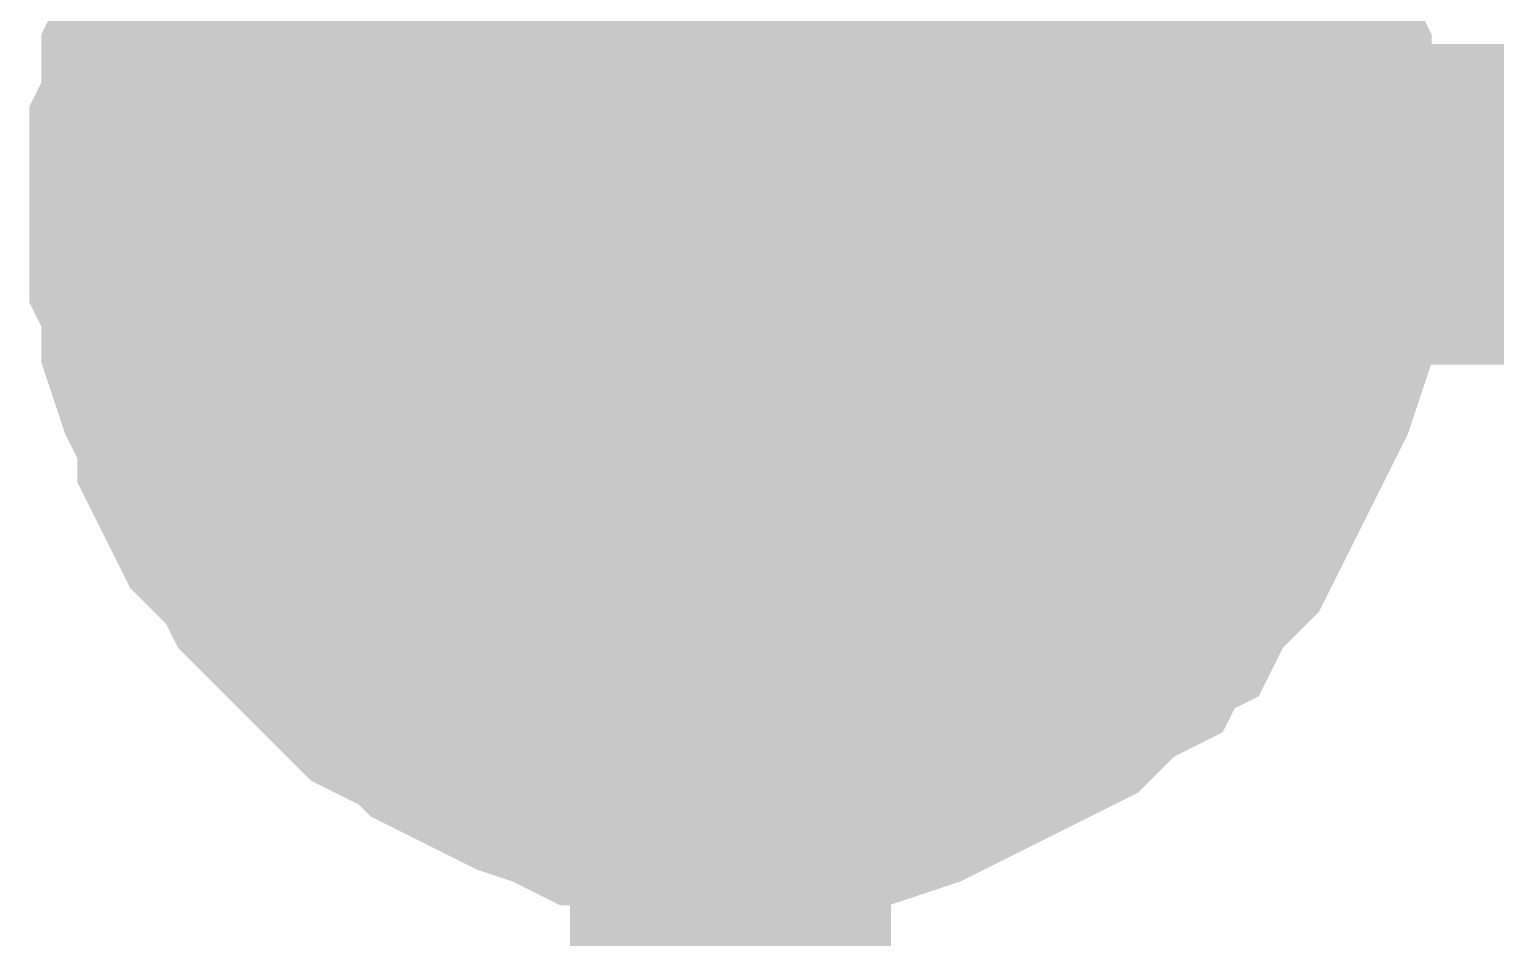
# Model space of a CAD drawing. Header units: inches. Extents: x 0 to 9.51, y -0.01 to 7.51.
# Drawn here: x 0.8752 to 0.9292, y 5.973 to 6.0064 of the extents above; entities that cross this region are included whole.
import ezdxf

# ---------------------------------------------------------------- set-up
doc = ezdxf.new("R2010")
doc.units = ezdxf.units.IN
doc.header["$MEASUREMENT"] = 0
doc.layers.add('Sheet', color=255, linetype='Continuous')

msp = doc.modelspace()

# ---------------------------------------------------------------- linework, layer by layer
at = {"layer": 'Sheet'}
for points in [[(0.901015, 6, 0.0118, 0.0118, 0), (0.901015, 6.199882, 0.0118, 0.0118, 0), (4.600126, 6.199882, 0.0118, 0.0118, 0), (4.8004, 6.199882, 0.0118, 0.0118, 0)], [(0.88112, 6, 0.0118, 0.0118, 0), (0.88112, 6.000884, 0.0118, 0.0118, 0), (0.88112, 6.002211, 0.0118, 0.0118, 0), (0.881562, 6.003096, 0.0118, 0.0118, 0), (0.881562, 6.00398, 0.0118, 0.0118, 0), (0.881562, 6.004864, 0.0118, 0.0118, 0), (0.882004, 6.005749, 0.0118, 0.0118, 0), (0.882446, 6.007075, 0.0118, 0.0118, 0), (0.882888, 6.00796, 0.0118, 0.0118, 0), (0.882888, 6.008844, 0.0118, 0.0118, 0), (0.88333, 6.009729, 0.0118, 0.0118, 0), (0.883772, 6.010171, 0.0118, 0.0118, 0), (0.884657, 6.011055, 0.0118, 0.0118, 0), (0.885099, 6.01194, 0.0118, 0.0118, 0), (0.885541, 6.012824, 0.0118, 0.0118, 0)], [(0.88112, 6, 0.0118, 0.0118, 0), (0.88112, 6.000884, 0.0118, 0.0118, 0), (0.88112, 6.002211, 0.0118, 0.0118, 0), (0.881562, 6.003096, 0.0118, 0.0118, 0), (0.881562, 6.00398, 0.0118, 0.0118, 0), (0.881562, 6.004864, 0.0118, 0.0118, 0), (0.882004, 6.005749, 0.0118, 0.0118, 0), (0.882446, 6.007075, 0.0118, 0.0118, 0), (0.882888, 6.00796, 0.0118, 0.0118, 0), (0.882888, 6.008844, 0.0118, 0.0118, 0), (0.88333, 6.009729, 0.0118, 0.0118, 0), (0.883772, 6.010171, 0.0118, 0.0118, 0), (0.884657, 6.011055, 0.0118, 0.0118, 0), (0.885099, 6.01194, 0.0118, 0.0118, 0), (0.885541, 6.012824, 0.0118, 0.0118, 0)], [(0.88112, 6, 0.0118, 0.0118, 0), (0.88112, 6.000884, 0.0118, 0.0118, 0), (0.88112, 6.002211, 0.0118, 0.0118, 0), (0.881562, 6.003096, 0.0118, 0.0118, 0), (0.881562, 6.00398, 0.0118, 0.0118, 0), (0.881562, 6.004864, 0.0118, 0.0118, 0), (0.882004, 6.005749, 0.0118, 0.0118, 0), (0.882446, 6.007075, 0.0118, 0.0118, 0), (0.882888, 6.00796, 0.0118, 0.0118, 0), (0.882888, 6.008844, 0.0118, 0.0118, 0), (0.88333, 6.009729, 0.0118, 0.0118, 0), (0.883772, 6.010171, 0.0118, 0.0118, 0), (0.884657, 6.011055, 0.0118, 0.0118, 0), (0.885099, 6.01194, 0.0118, 0.0118, 0), (0.885541, 6.012824, 0.0118, 0.0118, 0)], [(0.88112, 6, 0.0118, 0.0118, 0), (0.88112, 6.000884, 0.0118, 0.0118, 0), (0.88112, 6.002211, 0.0118, 0.0118, 0), (0.881562, 6.003096, 0.0118, 0.0118, 0), (0.881562, 6.00398, 0.0118, 0.0118, 0), (0.881562, 6.004864, 0.0118, 0.0118, 0), (0.882004, 6.005749, 0.0118, 0.0118, 0), (0.882446, 6.007075, 0.0118, 0.0118, 0), (0.882888, 6.00796, 0.0118, 0.0118, 0), (0.882888, 6.008844, 0.0118, 0.0118, 0), (0.88333, 6.009729, 0.0118, 0.0118, 0), (0.883772, 6.010171, 0.0118, 0.0118, 0), (0.884657, 6.011055, 0.0118, 0.0118, 0), (0.885099, 6.01194, 0.0118, 0.0118, 0), (0.885541, 6.012824, 0.0118, 0.0118, 0)], [(0.916488, 6.012824, 0.0118, 0.0118, 0), (0.917372, 6.01194, 0.0118, 0.0118, 0), (0.917815, 6.011055, 0.0118, 0.0118, 0), (0.918257, 6.010171, 0.0118, 0.0118, 0), (0.918699, 6.009729, 0.0118, 0.0118, 0), (0.919141, 6.008844, 0.0118, 0.0118, 0), (0.919583, 6.00796, 0.0118, 0.0118, 0), (0.920025, 6.007075, 0.0118, 0.0118, 0), (0.920467, 6.005749, 0.0118, 0.0118, 0), (0.920909, 6.004864, 0.0118, 0.0118, 0), (0.920909, 6.00398, 0.0118, 0.0118, 0), (0.920909, 6.003096, 0.0118, 0.0118, 0), (0.921351, 6.002211, 0.0118, 0.0118, 0), (0.921351, 6.000884, 0.0118, 0.0118, 0), (0.921351, 6, 0.0118, 0.0118, 0)], [(0.916488, 6.012824, 0.0118, 0.0118, 0), (0.917372, 6.01194, 0.0118, 0.0118, 0), (0.917815, 6.011055, 0.0118, 0.0118, 0), (0.918257, 6.010171, 0.0118, 0.0118, 0), (0.918699, 6.009729, 0.0118, 0.0118, 0), (0.919141, 6.008844, 0.0118, 0.0118, 0), (0.919583, 6.00796, 0.0118, 0.0118, 0), (0.920025, 6.007075, 0.0118, 0.0118, 0), (0.920467, 6.005749, 0.0118, 0.0118, 0), (0.920909, 6.004864, 0.0118, 0.0118, 0), (0.920909, 6.00398, 0.0118, 0.0118, 0), (0.920909, 6.003096, 0.0118, 0.0118, 0), (0.921351, 6.002211, 0.0118, 0.0118, 0), (0.921351, 6.000884, 0.0118, 0.0118, 0), (0.921351, 6, 0.0118, 0.0118, 0)], [(0.916488, 6.012824, 0.0118, 0.0118, 0), (0.917372, 6.01194, 0.0118, 0.0118, 0), (0.917815, 6.011055, 0.0118, 0.0118, 0), (0.918257, 6.010171, 0.0118, 0.0118, 0), (0.918699, 6.009729, 0.0118, 0.0118, 0), (0.919141, 6.008844, 0.0118, 0.0118, 0), (0.919583, 6.00796, 0.0118, 0.0118, 0), (0.920025, 6.007075, 0.0118, 0.0118, 0), (0.920467, 6.005749, 0.0118, 0.0118, 0), (0.920909, 6.004864, 0.0118, 0.0118, 0), (0.920909, 6.00398, 0.0118, 0.0118, 0), (0.920909, 6.003096, 0.0118, 0.0118, 0), (0.921351, 6.002211, 0.0118, 0.0118, 0), (0.921351, 6.000884, 0.0118, 0.0118, 0), (0.921351, 6, 0.0118, 0.0118, 0)], [(0.916488, 6.012824, 0.0118, 0.0118, 0), (0.917372, 6.01194, 0.0118, 0.0118, 0), (0.917815, 6.011055, 0.0118, 0.0118, 0), (0.918257, 6.010171, 0.0118, 0.0118, 0), (0.918699, 6.009729, 0.0118, 0.0118, 0), (0.919141, 6.008844, 0.0118, 0.0118, 0), (0.919583, 6.00796, 0.0118, 0.0118, 0), (0.920025, 6.007075, 0.0118, 0.0118, 0), (0.920467, 6.005749, 0.0118, 0.0118, 0), (0.920909, 6.004864, 0.0118, 0.0118, 0), (0.920909, 6.00398, 0.0118, 0.0118, 0), (0.920909, 6.003096, 0.0118, 0.0118, 0), (0.921351, 6.002211, 0.0118, 0.0118, 0), (0.921351, 6.000884, 0.0118, 0.0118, 0), (0.921351, 6, 0.0118, 0.0118, 0)], [(0.88112, 6, 0.0039, 0.0039, 0), (0.88112, 6.000884, 0.0039, 0.0039, 0), (0.88112, 6.002211, 0.0039, 0.0039, 0), (0.881562, 6.003096, 0.0039, 0.0039, 0), (0.881562, 6.00398, 0.0039, 0.0039, 0), (0.881562, 6.004864, 0.0039, 0.0039, 0), (0.882004, 6.005749, 0.0039, 0.0039, 0), (0.882446, 6.007075, 0.0039, 0.0039, 0), (0.882888, 6.00796, 0.0039, 0.0039, 0), (0.882888, 6.008844, 0.0039, 0.0039, 0)], [(0.88112, 6, 0.0039, 0.0039, 0), (0.88112, 6.000884, 0.0039, 0.0039, 0), (0.88112, 6.002211, 0.0039, 0.0039, 0), (0.881562, 6.003096, 0.0039, 0.0039, 0), (0.881562, 6.00398, 0.0039, 0.0039, 0), (0.881562, 6.004864, 0.0039, 0.0039, 0), (0.882004, 6.005749, 0.0039, 0.0039, 0), (0.882446, 6.007075, 0.0039, 0.0039, 0), (0.882888, 6.00796, 0.0039, 0.0039, 0), (0.882888, 6.008844, 0.0039, 0.0039, 0)], [(0.88112, 6, 0.0039, 0.0039, 0), (0.88112, 6.000884, 0.0039, 0.0039, 0), (0.88112, 6.002211, 0.0039, 0.0039, 0), (0.881562, 6.003096, 0.0039, 0.0039, 0), (0.881562, 6.00398, 0.0039, 0.0039, 0), (0.881562, 6.004864, 0.0039, 0.0039, 0), (0.882004, 6.005749, 0.0039, 0.0039, 0), (0.882446, 6.007075, 0.0039, 0.0039, 0), (0.882888, 6.00796, 0.0039, 0.0039, 0), (0.882888, 6.008844, 0.0039, 0.0039, 0)], [(0.88112, 6, 0.0039, 0.0039, 0), (0.88112, 6.000884, 0.0039, 0.0039, 0), (0.88112, 6.002211, 0.0039, 0.0039, 0), (0.881562, 6.003096, 0.0039, 0.0039, 0), (0.881562, 6.00398, 0.0039, 0.0039, 0), (0.881562, 6.004864, 0.0039, 0.0039, 0), (0.882004, 6.005749, 0.0039, 0.0039, 0), (0.882446, 6.007075, 0.0039, 0.0039, 0), (0.882888, 6.00796, 0.0039, 0.0039, 0), (0.882888, 6.008844, 0.0039, 0.0039, 0)], [(0.919141, 6.008844, 0.0039, 0.0039, 0), (0.919583, 6.00796, 0.0039, 0.0039, 0), (0.920025, 6.007075, 0.0039, 0.0039, 0), (0.920467, 6.005749, 0.0039, 0.0039, 0), (0.920909, 6.004864, 0.0039, 0.0039, 0), (0.920909, 6.00398, 0.0039, 0.0039, 0), (0.920909, 6.003096, 0.0039, 0.0039, 0), (0.921351, 6.002211, 0.0039, 0.0039, 0), (0.921351, 6.000884, 0.0039, 0.0039, 0), (0.921351, 6, 0.0039, 0.0039, 0)], [(0.919141, 6.008844, 0.0039, 0.0039, 0), (0.919583, 6.00796, 0.0039, 0.0039, 0), (0.920025, 6.007075, 0.0039, 0.0039, 0), (0.920467, 6.005749, 0.0039, 0.0039, 0), (0.920909, 6.004864, 0.0039, 0.0039, 0), (0.920909, 6.00398, 0.0039, 0.0039, 0), (0.920909, 6.003096, 0.0039, 0.0039, 0), (0.921351, 6.002211, 0.0039, 0.0039, 0), (0.921351, 6.000884, 0.0039, 0.0039, 0), (0.921351, 6, 0.0039, 0.0039, 0)], [(0.919141, 6.008844, 0.0039, 0.0039, 0), (0.919583, 6.00796, 0.0039, 0.0039, 0), (0.920025, 6.007075, 0.0039, 0.0039, 0), (0.920467, 6.005749, 0.0039, 0.0039, 0), (0.920909, 6.004864, 0.0039, 0.0039, 0), (0.920909, 6.00398, 0.0039, 0.0039, 0), (0.920909, 6.003096, 0.0039, 0.0039, 0), (0.921351, 6.002211, 0.0039, 0.0039, 0), (0.921351, 6.000884, 0.0039, 0.0039, 0), (0.921351, 6, 0.0039, 0.0039, 0)], [(0.919141, 6.008844, 0.0039, 0.0039, 0), (0.919583, 6.00796, 0.0039, 0.0039, 0), (0.920025, 6.007075, 0.0039, 0.0039, 0), (0.920467, 6.005749, 0.0039, 0.0039, 0), (0.920909, 6.004864, 0.0039, 0.0039, 0), (0.920909, 6.00398, 0.0039, 0.0039, 0), (0.920909, 6.003096, 0.0039, 0.0039, 0), (0.921351, 6.002211, 0.0039, 0.0039, 0), (0.921351, 6.000884, 0.0039, 0.0039, 0), (0.921351, 6, 0.0039, 0.0039, 0)], [(0.901015, 5.979658, 0.0118, 0.0118, 0), (0.90013, 5.979658, 0.0118, 0.0118, 0), (0.898804, 5.979658, 0.0118, 0.0118, 0), (0.89792, 5.9801, 0.0118, 0.0118, 0), (0.897036, 5.9801, 0.0118, 0.0118, 0), (0.896151, 5.9801, 0.0118, 0.0118, 0), (0.895267, 5.980542, 0.0118, 0.0118, 0), (0.893941, 5.980985, 0.0118, 0.0118, 0), (0.893057, 5.981427, 0.0118, 0.0118, 0), (0.892172, 5.981869, 0.0118, 0.0118, 0), (0.891288, 5.982311, 0.0118, 0.0118, 0), (0.890846, 5.982754, 0.0118, 0.0118, 0), (0.889962, 5.983196, 0.0118, 0.0118, 0), (0.889078, 5.983638, 0.0118, 0.0118, 0), (0.888193, 5.984522, 0.0118, 0.0118, 0), (0.887751, 5.984965, 0.0118, 0.0118, 0), (0.886867, 5.985849, 0.0118, 0.0118, 0), (0.886425, 5.986291, 0.0118, 0.0118, 0), (0.885541, 5.987176, 0.0118, 0.0118, 0), (0.885099, 5.98806, 0.0118, 0.0118, 0), (0.884657, 5.988502, 0.0118, 0.0118, 0), (0.883772, 5.989387, 0.0118, 0.0118, 0), (0.88333, 5.990271, 0.0118, 0.0118, 0), (0.882888, 5.991156, 0.0118, 0.0118, 0), (0.882888, 5.99204, 0.0118, 0.0118, 0), (0.882446, 5.992925, 0.0118, 0.0118, 0), (0.882004, 5.993809, 0.0118, 0.0118, 0), (0.881562, 5.995136, 0.0118, 0.0118, 0), (0.881562, 5.99602, 0.0118, 0.0118, 0), (0.881562, 5.996904, 0.0118, 0.0118, 0), (0.88112, 5.997789, 0.0118, 0.0118, 0), (0.88112, 5.999116, 0.0118, 0.0118, 0), (0.88112, 6, 0.0118, 0.0118, 0)], [(0.88112, 6, 0.0118, 0.0118, 0), (0.88112, 6, 0.0118, 0.0118, 0)], [(0.901015, 5.979658, 0.0118, 0.0118, 0), (0.90013, 5.979658, 0.0118, 0.0118, 0), (0.898804, 5.979658, 0.0118, 0.0118, 0), (0.89792, 5.9801, 0.0118, 0.0118, 0), (0.897036, 5.9801, 0.0118, 0.0118, 0), (0.896151, 5.9801, 0.0118, 0.0118, 0), (0.895267, 5.980542, 0.0118, 0.0118, 0), (0.893941, 5.980985, 0.0118, 0.0118, 0), (0.893057, 5.981427, 0.0118, 0.0118, 0), (0.892172, 5.981869, 0.0118, 0.0118, 0), (0.891288, 5.982311, 0.0118, 0.0118, 0), (0.890846, 5.982754, 0.0118, 0.0118, 0), (0.889962, 5.983196, 0.0118, 0.0118, 0), (0.889078, 5.983638, 0.0118, 0.0118, 0), (0.888193, 5.984522, 0.0118, 0.0118, 0), (0.887751, 5.984965, 0.0118, 0.0118, 0), (0.886867, 5.985849, 0.0118, 0.0118, 0), (0.886425, 5.986291, 0.0118, 0.0118, 0), (0.885541, 5.987176, 0.0118, 0.0118, 0), (0.885099, 5.98806, 0.0118, 0.0118, 0), (0.884657, 5.988502, 0.0118, 0.0118, 0), (0.883772, 5.989387, 0.0118, 0.0118, 0), (0.88333, 5.990271, 0.0118, 0.0118, 0), (0.882888, 5.991156, 0.0118, 0.0118, 0), (0.882888, 5.99204, 0.0118, 0.0118, 0), (0.882446, 5.992925, 0.0118, 0.0118, 0), (0.882004, 5.993809, 0.0118, 0.0118, 0), (0.881562, 5.995136, 0.0118, 0.0118, 0), (0.881562, 5.99602, 0.0118, 0.0118, 0), (0.881562, 5.996904, 0.0118, 0.0118, 0), (0.88112, 5.997789, 0.0118, 0.0118, 0), (0.88112, 5.999116, 0.0118, 0.0118, 0), (0.88112, 6, 0.0118, 0.0118, 0)], [(0.88112, 6, 0.0118, 0.0118, 0), (0.88112, 6, 0.0118, 0.0118, 0)], [(0.901015, 5.979658, 0.0118, 0.0118, 0), (0.90013, 5.979658, 0.0118, 0.0118, 0), (0.898804, 5.979658, 0.0118, 0.0118, 0), (0.89792, 5.9801, 0.0118, 0.0118, 0), (0.897036, 5.9801, 0.0118, 0.0118, 0), (0.896151, 5.9801, 0.0118, 0.0118, 0), (0.895267, 5.980542, 0.0118, 0.0118, 0), (0.893941, 5.980985, 0.0118, 0.0118, 0), (0.893057, 5.981427, 0.0118, 0.0118, 0), (0.892172, 5.981869, 0.0118, 0.0118, 0), (0.891288, 5.982311, 0.0118, 0.0118, 0), (0.890846, 5.982754, 0.0118, 0.0118, 0), (0.889962, 5.983196, 0.0118, 0.0118, 0), (0.889078, 5.983638, 0.0118, 0.0118, 0), (0.888193, 5.984522, 0.0118, 0.0118, 0), (0.887751, 5.984965, 0.0118, 0.0118, 0), (0.886867, 5.985849, 0.0118, 0.0118, 0), (0.886425, 5.986291, 0.0118, 0.0118, 0), (0.885541, 5.987176, 0.0118, 0.0118, 0), (0.885099, 5.98806, 0.0118, 0.0118, 0), (0.884657, 5.988502, 0.0118, 0.0118, 0), (0.883772, 5.989387, 0.0118, 0.0118, 0), (0.88333, 5.990271, 0.0118, 0.0118, 0), (0.882888, 5.991156, 0.0118, 0.0118, 0), (0.882888, 5.99204, 0.0118, 0.0118, 0), (0.882446, 5.992925, 0.0118, 0.0118, 0), (0.882004, 5.993809, 0.0118, 0.0118, 0), (0.881562, 5.995136, 0.0118, 0.0118, 0), (0.881562, 5.99602, 0.0118, 0.0118, 0), (0.881562, 5.996904, 0.0118, 0.0118, 0), (0.88112, 5.997789, 0.0118, 0.0118, 0), (0.88112, 5.999116, 0.0118, 0.0118, 0), (0.88112, 6, 0.0118, 0.0118, 0)], [(0.88112, 6, 0.0118, 0.0118, 0), (0.88112, 6, 0.0118, 0.0118, 0)], [(0.901015, 5.979658, 0.0118, 0.0118, 0), (0.90013, 5.979658, 0.0118, 0.0118, 0), (0.898804, 5.979658, 0.0118, 0.0118, 0), (0.89792, 5.9801, 0.0118, 0.0118, 0), (0.897036, 5.9801, 0.0118, 0.0118, 0), (0.896151, 5.9801, 0.0118, 0.0118, 0), (0.895267, 5.980542, 0.0118, 0.0118, 0), (0.893941, 5.980985, 0.0118, 0.0118, 0), (0.893057, 5.981427, 0.0118, 0.0118, 0), (0.892172, 5.981869, 0.0118, 0.0118, 0), (0.891288, 5.982311, 0.0118, 0.0118, 0), (0.890846, 5.982754, 0.0118, 0.0118, 0), (0.889962, 5.983196, 0.0118, 0.0118, 0), (0.889078, 5.983638, 0.0118, 0.0118, 0), (0.888193, 5.984522, 0.0118, 0.0118, 0), (0.887751, 5.984965, 0.0118, 0.0118, 0), (0.886867, 5.985849, 0.0118, 0.0118, 0), (0.886425, 5.986291, 0.0118, 0.0118, 0), (0.885541, 5.987176, 0.0118, 0.0118, 0), (0.885099, 5.98806, 0.0118, 0.0118, 0), (0.884657, 5.988502, 0.0118, 0.0118, 0), (0.883772, 5.989387, 0.0118, 0.0118, 0), (0.88333, 5.990271, 0.0118, 0.0118, 0), (0.882888, 5.991156, 0.0118, 0.0118, 0), (0.882888, 5.99204, 0.0118, 0.0118, 0), (0.882446, 5.992925, 0.0118, 0.0118, 0), (0.882004, 5.993809, 0.0118, 0.0118, 0), (0.881562, 5.995136, 0.0118, 0.0118, 0), (0.881562, 5.99602, 0.0118, 0.0118, 0), (0.881562, 5.996904, 0.0118, 0.0118, 0), (0.88112, 5.997789, 0.0118, 0.0118, 0), (0.88112, 5.999116, 0.0118, 0.0118, 0), (0.88112, 6, 0.0118, 0.0118, 0)], [(0.88112, 6, 0.0118, 0.0118, 0), (0.88112, 6, 0.0118, 0.0118, 0)], [(1.101289, 5.599794, 0.0118, 0.0118, 0), (0.901015, 5.599794, 0.0118, 0.0118, 0), (0.901015, 6, 0.0118, 0.0118, 0), (1.101289, 6, 0.0118, 0.0118, 0)], [(0.921351, 6, 0.0118, 0.0118, 0), (0.921351, 5.999116, 0.0118, 0.0118, 0), (0.921351, 5.997789, 0.0118, 0.0118, 0), (0.920909, 5.996904, 0.0118, 0.0118, 0), (0.920909, 5.99602, 0.0118, 0.0118, 0), (0.920909, 5.995136, 0.0118, 0.0118, 0), (0.920467, 5.993809, 0.0118, 0.0118, 0), (0.920025, 5.992925, 0.0118, 0.0118, 0), (0.919583, 5.99204, 0.0118, 0.0118, 0), (0.919141, 5.991156, 0.0118, 0.0118, 0), (0.918699, 5.990271, 0.0118, 0.0118, 0), (0.918257, 5.989387, 0.0118, 0.0118, 0), (0.917815, 5.988502, 0.0118, 0.0118, 0), (0.917372, 5.98806, 0.0118, 0.0118, 0), (0.916488, 5.987176, 0.0118, 0.0118, 0), (0.916046, 5.986291, 0.0118, 0.0118, 0), (0.915162, 5.985849, 0.0118, 0.0118, 0), (0.91472, 5.984965, 0.0118, 0.0118, 0), (0.913836, 5.984522, 0.0118, 0.0118, 0), (0.912951, 5.983638, 0.0118, 0.0118, 0), (0.912509, 5.983196, 0.0118, 0.0118, 0), (0.911625, 5.982754, 0.0118, 0.0118, 0), (0.910741, 5.982311, 0.0118, 0.0118, 0), (0.909857, 5.981869, 0.0118, 0.0118, 0), (0.908972, 5.981427, 0.0118, 0.0118, 0), (0.908088, 5.980985, 0.0118, 0.0118, 0), (0.907204, 5.980542, 0.0118, 0.0118, 0), (0.905878, 5.9801, 0.0118, 0.0118, 0), (0.904993, 5.9801, 0.0118, 0.0118, 0), (0.904109, 5.9801, 0.0118, 0.0118, 0), (0.903225, 5.979658, 0.0118, 0.0118, 0), (0.901899, 5.979658, 0.0118, 0.0118, 0), (0.901015, 5.979658, 0.0118, 0.0118, 0)], [(0.921351, 6, 0.0118, 0.0118, 0), (0.921351, 5.999116, 0.0118, 0.0118, 0), (0.921351, 5.997789, 0.0118, 0.0118, 0), (0.920909, 5.996904, 0.0118, 0.0118, 0), (0.920909, 5.99602, 0.0118, 0.0118, 0), (0.920909, 5.995136, 0.0118, 0.0118, 0), (0.920467, 5.993809, 0.0118, 0.0118, 0), (0.920025, 5.992925, 0.0118, 0.0118, 0), (0.919583, 5.99204, 0.0118, 0.0118, 0), (0.919141, 5.991156, 0.0118, 0.0118, 0), (0.918699, 5.990271, 0.0118, 0.0118, 0), (0.918257, 5.989387, 0.0118, 0.0118, 0), (0.917815, 5.988502, 0.0118, 0.0118, 0), (0.917372, 5.98806, 0.0118, 0.0118, 0), (0.916488, 5.987176, 0.0118, 0.0118, 0), (0.916046, 5.986291, 0.0118, 0.0118, 0), (0.915162, 5.985849, 0.0118, 0.0118, 0), (0.91472, 5.984965, 0.0118, 0.0118, 0), (0.913836, 5.984522, 0.0118, 0.0118, 0), (0.912951, 5.983638, 0.0118, 0.0118, 0), (0.912509, 5.983196, 0.0118, 0.0118, 0), (0.911625, 5.982754, 0.0118, 0.0118, 0), (0.910741, 5.982311, 0.0118, 0.0118, 0), (0.909857, 5.981869, 0.0118, 0.0118, 0), (0.908972, 5.981427, 0.0118, 0.0118, 0), (0.908088, 5.980985, 0.0118, 0.0118, 0), (0.907204, 5.980542, 0.0118, 0.0118, 0), (0.905878, 5.9801, 0.0118, 0.0118, 0), (0.904993, 5.9801, 0.0118, 0.0118, 0), (0.904109, 5.9801, 0.0118, 0.0118, 0), (0.903225, 5.979658, 0.0118, 0.0118, 0), (0.901899, 5.979658, 0.0118, 0.0118, 0), (0.901015, 5.979658, 0.0118, 0.0118, 0)], [(0.921351, 6, 0.0118, 0.0118, 0), (0.921351, 5.999116, 0.0118, 0.0118, 0), (0.921351, 5.997789, 0.0118, 0.0118, 0), (0.920909, 5.996904, 0.0118, 0.0118, 0), (0.920909, 5.99602, 0.0118, 0.0118, 0), (0.920909, 5.995136, 0.0118, 0.0118, 0), (0.920467, 5.993809, 0.0118, 0.0118, 0), (0.920025, 5.992925, 0.0118, 0.0118, 0), (0.919583, 5.99204, 0.0118, 0.0118, 0), (0.919141, 5.991156, 0.0118, 0.0118, 0), (0.918699, 5.990271, 0.0118, 0.0118, 0), (0.918257, 5.989387, 0.0118, 0.0118, 0), (0.917815, 5.988502, 0.0118, 0.0118, 0), (0.917372, 5.98806, 0.0118, 0.0118, 0), (0.916488, 5.987176, 0.0118, 0.0118, 0), (0.916046, 5.986291, 0.0118, 0.0118, 0), (0.915162, 5.985849, 0.0118, 0.0118, 0), (0.91472, 5.984965, 0.0118, 0.0118, 0), (0.913836, 5.984522, 0.0118, 0.0118, 0), (0.912951, 5.983638, 0.0118, 0.0118, 0), (0.912509, 5.983196, 0.0118, 0.0118, 0), (0.911625, 5.982754, 0.0118, 0.0118, 0), (0.910741, 5.982311, 0.0118, 0.0118, 0), (0.909857, 5.981869, 0.0118, 0.0118, 0), (0.908972, 5.981427, 0.0118, 0.0118, 0), (0.908088, 5.980985, 0.0118, 0.0118, 0), (0.907204, 5.980542, 0.0118, 0.0118, 0), (0.905878, 5.9801, 0.0118, 0.0118, 0), (0.904993, 5.9801, 0.0118, 0.0118, 0), (0.904109, 5.9801, 0.0118, 0.0118, 0), (0.903225, 5.979658, 0.0118, 0.0118, 0), (0.901899, 5.979658, 0.0118, 0.0118, 0), (0.901015, 5.979658, 0.0118, 0.0118, 0)], [(0.921351, 6, 0.0118, 0.0118, 0), (0.921351, 5.999116, 0.0118, 0.0118, 0), (0.921351, 5.997789, 0.0118, 0.0118, 0), (0.920909, 5.996904, 0.0118, 0.0118, 0), (0.920909, 5.99602, 0.0118, 0.0118, 0), (0.920909, 5.995136, 0.0118, 0.0118, 0), (0.920467, 5.993809, 0.0118, 0.0118, 0), (0.920025, 5.992925, 0.0118, 0.0118, 0), (0.919583, 5.99204, 0.0118, 0.0118, 0), (0.919141, 5.991156, 0.0118, 0.0118, 0), (0.918699, 5.990271, 0.0118, 0.0118, 0), (0.918257, 5.989387, 0.0118, 0.0118, 0), (0.917815, 5.988502, 0.0118, 0.0118, 0), (0.917372, 5.98806, 0.0118, 0.0118, 0), (0.916488, 5.987176, 0.0118, 0.0118, 0), (0.916046, 5.986291, 0.0118, 0.0118, 0), (0.915162, 5.985849, 0.0118, 0.0118, 0), (0.91472, 5.984965, 0.0118, 0.0118, 0), (0.913836, 5.984522, 0.0118, 0.0118, 0), (0.912951, 5.983638, 0.0118, 0.0118, 0), (0.912509, 5.983196, 0.0118, 0.0118, 0), (0.911625, 5.982754, 0.0118, 0.0118, 0), (0.910741, 5.982311, 0.0118, 0.0118, 0), (0.909857, 5.981869, 0.0118, 0.0118, 0), (0.908972, 5.981427, 0.0118, 0.0118, 0), (0.908088, 5.980985, 0.0118, 0.0118, 0), (0.907204, 5.980542, 0.0118, 0.0118, 0), (0.905878, 5.9801, 0.0118, 0.0118, 0), (0.904993, 5.9801, 0.0118, 0.0118, 0), (0.904109, 5.9801, 0.0118, 0.0118, 0), (0.903225, 5.979658, 0.0118, 0.0118, 0), (0.901899, 5.979658, 0.0118, 0.0118, 0), (0.901015, 5.979658, 0.0118, 0.0118, 0)], [(0.921351, 6, 0.0118, 0.0118, 0), (0.921351, 6, 0.0118, 0.0118, 0), (0.921351, 6, 0.0118, 0.0118, 0), (0.921351, 6, 0.0118, 0.0118, 0), (0.921351, 6, 0.0118, 0.0118, 0), (0.921351, 6, 0.0118, 0.0118, 0), (0.921351, 6, 0.0118, 0.0118, 0), (0.921351, 6, 0.0118, 0.0118, 0), (0.921351, 6, 0.0118, 0.0118, 0), (0.921351, 6, 0.0118, 0.0118, 0), (0.921351, 6, 0.0118, 0.0118, 0), (0.921351, 6, 0.0118, 0.0118, 0), (0.921351, 6, 0.0118, 0.0118, 0), (0.921351, 6, 0.0118, 0.0118, 0), (0.921351, 6, 0.0118, 0.0118, 0), (0.921351, 6, 0.0118, 0.0118, 0), (0.921351, 6, 0.0118, 0.0118, 0), (0.921351, 6, 0.0118, 0.0118, 0), (0.921351, 6, 0.0118, 0.0118, 0), (0.921351, 6, 0.0118, 0.0118, 0), (0.921351, 6, 0.0118, 0.0118, 0), (0.921351, 6, 0.0118, 0.0118, 0), (0.921351, 6, 0.0118, 0.0118, 0), (0.921351, 6, 0.0118, 0.0118, 0), (0.921351, 6, 0.0118, 0.0118, 0), (0.921351, 6, 0.0118, 0.0118, 0), (0.921351, 6, 0.0118, 0.0118, 0), (0.921351, 6, 0.0118, 0.0118, 0), (0.921351, 6, 0.0118, 0.0118, 0), (0.921351, 6, 0.0118, 0.0118, 0), (0.921351, 6, 0.0118, 0.0118, 0), (0.921351, 6, 0.0118, 0.0118, 0), (0.921351, 6, 0.0118, 0.0118, 0)], [(0.921351, 6, 0.0118, 0.0118, 0), (0.921351, 6, 0.0118, 0.0118, 0)], [(0.921351, 6, 0.0118, 0.0118, 0), (0.921351, 6, 0.0118, 0.0118, 0), (0.921351, 6, 0.0118, 0.0118, 0), (0.921351, 6, 0.0118, 0.0118, 0), (0.921351, 6, 0.0118, 0.0118, 0), (0.921351, 6, 0.0118, 0.0118, 0), (0.921351, 6, 0.0118, 0.0118, 0), (0.921351, 6, 0.0118, 0.0118, 0), (0.921351, 6, 0.0118, 0.0118, 0), (0.921351, 6, 0.0118, 0.0118, 0), (0.921351, 6, 0.0118, 0.0118, 0), (0.921351, 6, 0.0118, 0.0118, 0), (0.921351, 6, 0.0118, 0.0118, 0), (0.921351, 6, 0.0118, 0.0118, 0), (0.921351, 6, 0.0118, 0.0118, 0), (0.921351, 6, 0.0118, 0.0118, 0), (0.921351, 6, 0.0118, 0.0118, 0), (0.921351, 6, 0.0118, 0.0118, 0), (0.921351, 6, 0.0118, 0.0118, 0), (0.921351, 6, 0.0118, 0.0118, 0), (0.921351, 6, 0.0118, 0.0118, 0), (0.921351, 6, 0.0118, 0.0118, 0), (0.921351, 6, 0.0118, 0.0118, 0), (0.921351, 6, 0.0118, 0.0118, 0), (0.921351, 6, 0.0118, 0.0118, 0), (0.921351, 6, 0.0118, 0.0118, 0), (0.921351, 6, 0.0118, 0.0118, 0), (0.921351, 6, 0.0118, 0.0118, 0), (0.921351, 6, 0.0118, 0.0118, 0), (0.921351, 6, 0.0118, 0.0118, 0), (0.921351, 6, 0.0118, 0.0118, 0), (0.921351, 6, 0.0118, 0.0118, 0), (0.921351, 6, 0.0118, 0.0118, 0)], [(0.921351, 6, 0.0118, 0.0118, 0), (0.921351, 6, 0.0118, 0.0118, 0)], [(0.921351, 6, 0.0118, 0.0118, 0), (0.921351, 6, 0.0118, 0.0118, 0), (0.921351, 6, 0.0118, 0.0118, 0), (0.921351, 6, 0.0118, 0.0118, 0), (0.921351, 6, 0.0118, 0.0118, 0), (0.921351, 6, 0.0118, 0.0118, 0), (0.921351, 6, 0.0118, 0.0118, 0), (0.921351, 6, 0.0118, 0.0118, 0), (0.921351, 6, 0.0118, 0.0118, 0), (0.921351, 6, 0.0118, 0.0118, 0), (0.921351, 6, 0.0118, 0.0118, 0), (0.921351, 6, 0.0118, 0.0118, 0), (0.921351, 6, 0.0118, 0.0118, 0), (0.921351, 6, 0.0118, 0.0118, 0), (0.921351, 6, 0.0118, 0.0118, 0), (0.921351, 6, 0.0118, 0.0118, 0), (0.921351, 6, 0.0118, 0.0118, 0), (0.921351, 6, 0.0118, 0.0118, 0), (0.921351, 6, 0.0118, 0.0118, 0), (0.921351, 6, 0.0118, 0.0118, 0), (0.921351, 6, 0.0118, 0.0118, 0), (0.921351, 6, 0.0118, 0.0118, 0), (0.921351, 6, 0.0118, 0.0118, 0), (0.921351, 6, 0.0118, 0.0118, 0), (0.921351, 6, 0.0118, 0.0118, 0), (0.921351, 6, 0.0118, 0.0118, 0), (0.921351, 6, 0.0118, 0.0118, 0), (0.921351, 6, 0.0118, 0.0118, 0), (0.921351, 6, 0.0118, 0.0118, 0), (0.921351, 6, 0.0118, 0.0118, 0), (0.921351, 6, 0.0118, 0.0118, 0), (0.921351, 6, 0.0118, 0.0118, 0), (0.921351, 6, 0.0118, 0.0118, 0)], [(0.921351, 6, 0.0118, 0.0118, 0), (0.921351, 6, 0.0118, 0.0118, 0)], [(0.921351, 6, 0.0118, 0.0118, 0), (0.921351, 6, 0.0118, 0.0118, 0), (0.921351, 6, 0.0118, 0.0118, 0), (0.921351, 6, 0.0118, 0.0118, 0), (0.921351, 6, 0.0118, 0.0118, 0), (0.921351, 6, 0.0118, 0.0118, 0), (0.921351, 6, 0.0118, 0.0118, 0), (0.921351, 6, 0.0118, 0.0118, 0), (0.921351, 6, 0.0118, 0.0118, 0), (0.921351, 6, 0.0118, 0.0118, 0), (0.921351, 6, 0.0118, 0.0118, 0), (0.921351, 6, 0.0118, 0.0118, 0), (0.921351, 6, 0.0118, 0.0118, 0), (0.921351, 6, 0.0118, 0.0118, 0), (0.921351, 6, 0.0118, 0.0118, 0), (0.921351, 6, 0.0118, 0.0118, 0), (0.921351, 6, 0.0118, 0.0118, 0), (0.921351, 6, 0.0118, 0.0118, 0), (0.921351, 6, 0.0118, 0.0118, 0), (0.921351, 6, 0.0118, 0.0118, 0), (0.921351, 6, 0.0118, 0.0118, 0), (0.921351, 6, 0.0118, 0.0118, 0), (0.921351, 6, 0.0118, 0.0118, 0), (0.921351, 6, 0.0118, 0.0118, 0), (0.921351, 6, 0.0118, 0.0118, 0), (0.921351, 6, 0.0118, 0.0118, 0), (0.921351, 6, 0.0118, 0.0118, 0), (0.921351, 6, 0.0118, 0.0118, 0), (0.921351, 6, 0.0118, 0.0118, 0), (0.921351, 6, 0.0118, 0.0118, 0), (0.921351, 6, 0.0118, 0.0118, 0), (0.921351, 6, 0.0118, 0.0118, 0), (0.921351, 6, 0.0118, 0.0118, 0)], [(0.921351, 6, 0.0118, 0.0118, 0), (0.921351, 6, 0.0118, 0.0118, 0)], [(0.901015, 5.979658, 0.0039, 0.0039, 0), (0.90013, 5.979658, 0.0039, 0.0039, 0), (0.898804, 5.979658, 0.0039, 0.0039, 0), (0.89792, 5.9801, 0.0039, 0.0039, 0), (0.897036, 5.9801, 0.0039, 0.0039, 0), (0.896151, 5.9801, 0.0039, 0.0039, 0), (0.895267, 5.980542, 0.0039, 0.0039, 0), (0.893941, 5.980985, 0.0039, 0.0039, 0), (0.893057, 5.981427, 0.0039, 0.0039, 0), (0.892172, 5.981869, 0.0039, 0.0039, 0), (0.891288, 5.982311, 0.0039, 0.0039, 0), (0.890846, 5.982754, 0.0039, 0.0039, 0), (0.889962, 5.983196, 0.0039, 0.0039, 0), (0.889078, 5.983638, 0.0039, 0.0039, 0), (0.888193, 5.984522, 0.0039, 0.0039, 0), (0.887751, 5.984965, 0.0039, 0.0039, 0), (0.886867, 5.985849, 0.0039, 0.0039, 0), (0.886425, 5.986291, 0.0039, 0.0039, 0), (0.885541, 5.987176, 0.0039, 0.0039, 0), (0.885099, 5.98806, 0.0039, 0.0039, 0), (0.884657, 5.988502, 0.0039, 0.0039, 0), (0.883772, 5.989387, 0.0039, 0.0039, 0), (0.88333, 5.990271, 0.0039, 0.0039, 0), (0.882888, 5.991156, 0.0039, 0.0039, 0), (0.882888, 5.99204, 0.0039, 0.0039, 0), (0.882446, 5.992925, 0.0039, 0.0039, 0), (0.882004, 5.993809, 0.0039, 0.0039, 0), (0.881562, 5.995136, 0.0039, 0.0039, 0), (0.881562, 5.99602, 0.0039, 0.0039, 0), (0.881562, 5.996904, 0.0039, 0.0039, 0), (0.88112, 5.997789, 0.0039, 0.0039, 0), (0.88112, 5.999116, 0.0039, 0.0039, 0), (0.88112, 6, 0.0039, 0.0039, 0)], [(0.88112, 6, 0.0039, 0.0039, 0), (0.88112, 6, 0.0039, 0.0039, 0)], [(0.901015, 5.979658, 0.0039, 0.0039, 0), (0.90013, 5.979658, 0.0039, 0.0039, 0), (0.898804, 5.979658, 0.0039, 0.0039, 0), (0.89792, 5.9801, 0.0039, 0.0039, 0), (0.897036, 5.9801, 0.0039, 0.0039, 0), (0.896151, 5.9801, 0.0039, 0.0039, 0), (0.895267, 5.980542, 0.0039, 0.0039, 0), (0.893941, 5.980985, 0.0039, 0.0039, 0), (0.893057, 5.981427, 0.0039, 0.0039, 0), (0.892172, 5.981869, 0.0039, 0.0039, 0), (0.891288, 5.982311, 0.0039, 0.0039, 0), (0.890846, 5.982754, 0.0039, 0.0039, 0), (0.889962, 5.983196, 0.0039, 0.0039, 0), (0.889078, 5.983638, 0.0039, 0.0039, 0), (0.888193, 5.984522, 0.0039, 0.0039, 0), (0.887751, 5.984965, 0.0039, 0.0039, 0), (0.886867, 5.985849, 0.0039, 0.0039, 0), (0.886425, 5.986291, 0.0039, 0.0039, 0), (0.885541, 5.987176, 0.0039, 0.0039, 0), (0.885099, 5.98806, 0.0039, 0.0039, 0), (0.884657, 5.988502, 0.0039, 0.0039, 0), (0.883772, 5.989387, 0.0039, 0.0039, 0), (0.88333, 5.990271, 0.0039, 0.0039, 0), (0.882888, 5.991156, 0.0039, 0.0039, 0), (0.882888, 5.99204, 0.0039, 0.0039, 0), (0.882446, 5.992925, 0.0039, 0.0039, 0), (0.882004, 5.993809, 0.0039, 0.0039, 0), (0.881562, 5.995136, 0.0039, 0.0039, 0), (0.881562, 5.99602, 0.0039, 0.0039, 0), (0.881562, 5.996904, 0.0039, 0.0039, 0), (0.88112, 5.997789, 0.0039, 0.0039, 0), (0.88112, 5.999116, 0.0039, 0.0039, 0), (0.88112, 6, 0.0039, 0.0039, 0)], [(0.88112, 6, 0.0039, 0.0039, 0), (0.88112, 6, 0.0039, 0.0039, 0)], [(0.901015, 5.979658, 0.0039, 0.0039, 0), (0.90013, 5.979658, 0.0039, 0.0039, 0), (0.898804, 5.979658, 0.0039, 0.0039, 0), (0.89792, 5.9801, 0.0039, 0.0039, 0), (0.897036, 5.9801, 0.0039, 0.0039, 0), (0.896151, 5.9801, 0.0039, 0.0039, 0), (0.895267, 5.980542, 0.0039, 0.0039, 0), (0.893941, 5.980985, 0.0039, 0.0039, 0), (0.893057, 5.981427, 0.0039, 0.0039, 0), (0.892172, 5.981869, 0.0039, 0.0039, 0), (0.891288, 5.982311, 0.0039, 0.0039, 0), (0.890846, 5.982754, 0.0039, 0.0039, 0), (0.889962, 5.983196, 0.0039, 0.0039, 0), (0.889078, 5.983638, 0.0039, 0.0039, 0), (0.888193, 5.984522, 0.0039, 0.0039, 0), (0.887751, 5.984965, 0.0039, 0.0039, 0), (0.886867, 5.985849, 0.0039, 0.0039, 0), (0.886425, 5.986291, 0.0039, 0.0039, 0), (0.885541, 5.987176, 0.0039, 0.0039, 0), (0.885099, 5.98806, 0.0039, 0.0039, 0), (0.884657, 5.988502, 0.0039, 0.0039, 0), (0.883772, 5.989387, 0.0039, 0.0039, 0), (0.88333, 5.990271, 0.0039, 0.0039, 0), (0.882888, 5.991156, 0.0039, 0.0039, 0), (0.882888, 5.99204, 0.0039, 0.0039, 0), (0.882446, 5.992925, 0.0039, 0.0039, 0), (0.882004, 5.993809, 0.0039, 0.0039, 0), (0.881562, 5.995136, 0.0039, 0.0039, 0), (0.881562, 5.99602, 0.0039, 0.0039, 0), (0.881562, 5.996904, 0.0039, 0.0039, 0), (0.88112, 5.997789, 0.0039, 0.0039, 0), (0.88112, 5.999116, 0.0039, 0.0039, 0), (0.88112, 6, 0.0039, 0.0039, 0)], [(0.88112, 6, 0.0039, 0.0039, 0), (0.88112, 6, 0.0039, 0.0039, 0)], [(0.901015, 5.979658, 0.0039, 0.0039, 0), (0.90013, 5.979658, 0.0039, 0.0039, 0), (0.898804, 5.979658, 0.0039, 0.0039, 0), (0.89792, 5.9801, 0.0039, 0.0039, 0), (0.897036, 5.9801, 0.0039, 0.0039, 0), (0.896151, 5.9801, 0.0039, 0.0039, 0), (0.895267, 5.980542, 0.0039, 0.0039, 0), (0.893941, 5.980985, 0.0039, 0.0039, 0), (0.893057, 5.981427, 0.0039, 0.0039, 0), (0.892172, 5.981869, 0.0039, 0.0039, 0), (0.891288, 5.982311, 0.0039, 0.0039, 0), (0.890846, 5.982754, 0.0039, 0.0039, 0), (0.889962, 5.983196, 0.0039, 0.0039, 0), (0.889078, 5.983638, 0.0039, 0.0039, 0), (0.888193, 5.984522, 0.0039, 0.0039, 0), (0.887751, 5.984965, 0.0039, 0.0039, 0), (0.886867, 5.985849, 0.0039, 0.0039, 0), (0.886425, 5.986291, 0.0039, 0.0039, 0), (0.885541, 5.987176, 0.0039, 0.0039, 0), (0.885099, 5.98806, 0.0039, 0.0039, 0), (0.884657, 5.988502, 0.0039, 0.0039, 0), (0.883772, 5.989387, 0.0039, 0.0039, 0), (0.88333, 5.990271, 0.0039, 0.0039, 0), (0.882888, 5.991156, 0.0039, 0.0039, 0), (0.882888, 5.99204, 0.0039, 0.0039, 0), (0.882446, 5.992925, 0.0039, 0.0039, 0), (0.882004, 5.993809, 0.0039, 0.0039, 0), (0.881562, 5.995136, 0.0039, 0.0039, 0), (0.881562, 5.99602, 0.0039, 0.0039, 0), (0.881562, 5.996904, 0.0039, 0.0039, 0), (0.88112, 5.997789, 0.0039, 0.0039, 0), (0.88112, 5.999116, 0.0039, 0.0039, 0), (0.88112, 6, 0.0039, 0.0039, 0)], [(0.88112, 6, 0.0039, 0.0039, 0), (0.88112, 6, 0.0039, 0.0039, 0)], [(0.921351, 6, 0.0039, 0.0039, 0), (0.921351, 5.999116, 0.0039, 0.0039, 0), (0.921351, 5.997789, 0.0039, 0.0039, 0), (0.920909, 5.996904, 0.0039, 0.0039, 0), (0.920909, 5.99602, 0.0039, 0.0039, 0), (0.920909, 5.995136, 0.0039, 0.0039, 0), (0.920467, 5.993809, 0.0039, 0.0039, 0), (0.920025, 5.992925, 0.0039, 0.0039, 0), (0.919583, 5.99204, 0.0039, 0.0039, 0), (0.919141, 5.991156, 0.0039, 0.0039, 0), (0.918699, 5.990271, 0.0039, 0.0039, 0), (0.918257, 5.989387, 0.0039, 0.0039, 0), (0.917815, 5.988502, 0.0039, 0.0039, 0), (0.917372, 5.98806, 0.0039, 0.0039, 0), (0.916488, 5.987176, 0.0039, 0.0039, 0), (0.916046, 5.986291, 0.0039, 0.0039, 0), (0.915162, 5.985849, 0.0039, 0.0039, 0), (0.91472, 5.984965, 0.0039, 0.0039, 0), (0.913836, 5.984522, 0.0039, 0.0039, 0), (0.912951, 5.983638, 0.0039, 0.0039, 0), (0.912509, 5.983196, 0.0039, 0.0039, 0), (0.911625, 5.982754, 0.0039, 0.0039, 0), (0.910741, 5.982311, 0.0039, 0.0039, 0), (0.909857, 5.981869, 0.0039, 0.0039, 0), (0.908972, 5.981427, 0.0039, 0.0039, 0), (0.908088, 5.980985, 0.0039, 0.0039, 0), (0.907204, 5.980542, 0.0039, 0.0039, 0), (0.905878, 5.9801, 0.0039, 0.0039, 0), (0.904993, 5.9801, 0.0039, 0.0039, 0), (0.904109, 5.9801, 0.0039, 0.0039, 0), (0.903225, 5.979658, 0.0039, 0.0039, 0), (0.901899, 5.979658, 0.0039, 0.0039, 0), (0.901015, 5.979658, 0.0039, 0.0039, 0)], [(0.921351, 6, 0.0039, 0.0039, 0), (0.921351, 5.999116, 0.0039, 0.0039, 0), (0.921351, 5.997789, 0.0039, 0.0039, 0), (0.920909, 5.996904, 0.0039, 0.0039, 0), (0.920909, 5.99602, 0.0039, 0.0039, 0), (0.920909, 5.995136, 0.0039, 0.0039, 0), (0.920467, 5.993809, 0.0039, 0.0039, 0), (0.920025, 5.992925, 0.0039, 0.0039, 0), (0.919583, 5.99204, 0.0039, 0.0039, 0), (0.919141, 5.991156, 0.0039, 0.0039, 0), (0.918699, 5.990271, 0.0039, 0.0039, 0), (0.918257, 5.989387, 0.0039, 0.0039, 0), (0.917815, 5.988502, 0.0039, 0.0039, 0), (0.917372, 5.98806, 0.0039, 0.0039, 0), (0.916488, 5.987176, 0.0039, 0.0039, 0), (0.916046, 5.986291, 0.0039, 0.0039, 0), (0.915162, 5.985849, 0.0039, 0.0039, 0), (0.91472, 5.984965, 0.0039, 0.0039, 0), (0.913836, 5.984522, 0.0039, 0.0039, 0), (0.912951, 5.983638, 0.0039, 0.0039, 0), (0.912509, 5.983196, 0.0039, 0.0039, 0), (0.911625, 5.982754, 0.0039, 0.0039, 0), (0.910741, 5.982311, 0.0039, 0.0039, 0), (0.909857, 5.981869, 0.0039, 0.0039, 0), (0.908972, 5.981427, 0.0039, 0.0039, 0), (0.908088, 5.980985, 0.0039, 0.0039, 0), (0.907204, 5.980542, 0.0039, 0.0039, 0), (0.905878, 5.9801, 0.0039, 0.0039, 0), (0.904993, 5.9801, 0.0039, 0.0039, 0), (0.904109, 5.9801, 0.0039, 0.0039, 0), (0.903225, 5.979658, 0.0039, 0.0039, 0), (0.901899, 5.979658, 0.0039, 0.0039, 0), (0.901015, 5.979658, 0.0039, 0.0039, 0)], [(0.921351, 6, 0.0039, 0.0039, 0), (0.921351, 5.999116, 0.0039, 0.0039, 0), (0.921351, 5.997789, 0.0039, 0.0039, 0), (0.920909, 5.996904, 0.0039, 0.0039, 0), (0.920909, 5.99602, 0.0039, 0.0039, 0), (0.920909, 5.995136, 0.0039, 0.0039, 0), (0.920467, 5.993809, 0.0039, 0.0039, 0), (0.920025, 5.992925, 0.0039, 0.0039, 0), (0.919583, 5.99204, 0.0039, 0.0039, 0), (0.919141, 5.991156, 0.0039, 0.0039, 0), (0.918699, 5.990271, 0.0039, 0.0039, 0), (0.918257, 5.989387, 0.0039, 0.0039, 0), (0.917815, 5.988502, 0.0039, 0.0039, 0), (0.917372, 5.98806, 0.0039, 0.0039, 0), (0.916488, 5.987176, 0.0039, 0.0039, 0), (0.916046, 5.986291, 0.0039, 0.0039, 0), (0.915162, 5.985849, 0.0039, 0.0039, 0), (0.91472, 5.984965, 0.0039, 0.0039, 0), (0.913836, 5.984522, 0.0039, 0.0039, 0), (0.912951, 5.983638, 0.0039, 0.0039, 0), (0.912509, 5.983196, 0.0039, 0.0039, 0), (0.911625, 5.982754, 0.0039, 0.0039, 0), (0.910741, 5.982311, 0.0039, 0.0039, 0), (0.909857, 5.981869, 0.0039, 0.0039, 0), (0.908972, 5.981427, 0.0039, 0.0039, 0), (0.908088, 5.980985, 0.0039, 0.0039, 0), (0.907204, 5.980542, 0.0039, 0.0039, 0), (0.905878, 5.9801, 0.0039, 0.0039, 0), (0.904993, 5.9801, 0.0039, 0.0039, 0), (0.904109, 5.9801, 0.0039, 0.0039, 0), (0.903225, 5.979658, 0.0039, 0.0039, 0), (0.901899, 5.979658, 0.0039, 0.0039, 0), (0.901015, 5.979658, 0.0039, 0.0039, 0)], [(0.921351, 6, 0.0039, 0.0039, 0), (0.921351, 5.999116, 0.0039, 0.0039, 0), (0.921351, 5.997789, 0.0039, 0.0039, 0), (0.920909, 5.996904, 0.0039, 0.0039, 0), (0.920909, 5.99602, 0.0039, 0.0039, 0), (0.920909, 5.995136, 0.0039, 0.0039, 0), (0.920467, 5.993809, 0.0039, 0.0039, 0), (0.920025, 5.992925, 0.0039, 0.0039, 0), (0.919583, 5.99204, 0.0039, 0.0039, 0), (0.919141, 5.991156, 0.0039, 0.0039, 0), (0.918699, 5.990271, 0.0039, 0.0039, 0), (0.918257, 5.989387, 0.0039, 0.0039, 0), (0.917815, 5.988502, 0.0039, 0.0039, 0), (0.917372, 5.98806, 0.0039, 0.0039, 0), (0.916488, 5.987176, 0.0039, 0.0039, 0), (0.916046, 5.986291, 0.0039, 0.0039, 0), (0.915162, 5.985849, 0.0039, 0.0039, 0), (0.91472, 5.984965, 0.0039, 0.0039, 0), (0.913836, 5.984522, 0.0039, 0.0039, 0), (0.912951, 5.983638, 0.0039, 0.0039, 0), (0.912509, 5.983196, 0.0039, 0.0039, 0), (0.911625, 5.982754, 0.0039, 0.0039, 0), (0.910741, 5.982311, 0.0039, 0.0039, 0), (0.909857, 5.981869, 0.0039, 0.0039, 0), (0.908972, 5.981427, 0.0039, 0.0039, 0), (0.908088, 5.980985, 0.0039, 0.0039, 0), (0.907204, 5.980542, 0.0039, 0.0039, 0), (0.905878, 5.9801, 0.0039, 0.0039, 0), (0.904993, 5.9801, 0.0039, 0.0039, 0), (0.904109, 5.9801, 0.0039, 0.0039, 0), (0.903225, 5.979658, 0.0039, 0.0039, 0), (0.901899, 5.979658, 0.0039, 0.0039, 0), (0.901015, 5.979658, 0.0039, 0.0039, 0)], [(0.921351, 6, 0.0039, 0.0039, 0), (0.921351, 6, 0.0039, 0.0039, 0), (0.921351, 6, 0.0039, 0.0039, 0), (0.921351, 6, 0.0039, 0.0039, 0), (0.921351, 6, 0.0039, 0.0039, 0), (0.921351, 6, 0.0039, 0.0039, 0), (0.921351, 6, 0.0039, 0.0039, 0), (0.921351, 6, 0.0039, 0.0039, 0), (0.921351, 6, 0.0039, 0.0039, 0), (0.921351, 6, 0.0039, 0.0039, 0), (0.921351, 6, 0.0039, 0.0039, 0), (0.921351, 6, 0.0039, 0.0039, 0), (0.921351, 6, 0.0039, 0.0039, 0), (0.921351, 6, 0.0039, 0.0039, 0), (0.921351, 6, 0.0039, 0.0039, 0), (0.921351, 6, 0.0039, 0.0039, 0), (0.921351, 6, 0.0039, 0.0039, 0), (0.921351, 6, 0.0039, 0.0039, 0), (0.921351, 6, 0.0039, 0.0039, 0), (0.921351, 6, 0.0039, 0.0039, 0), (0.921351, 6, 0.0039, 0.0039, 0), (0.921351, 6, 0.0039, 0.0039, 0), (0.921351, 6, 0.0039, 0.0039, 0), (0.921351, 6, 0.0039, 0.0039, 0), (0.921351, 6, 0.0039, 0.0039, 0), (0.921351, 6, 0.0039, 0.0039, 0), (0.921351, 6, 0.0039, 0.0039, 0), (0.921351, 6, 0.0039, 0.0039, 0), (0.921351, 6, 0.0039, 0.0039, 0), (0.921351, 6, 0.0039, 0.0039, 0), (0.921351, 6, 0.0039, 0.0039, 0), (0.921351, 6, 0.0039, 0.0039, 0), (0.921351, 6, 0.0039, 0.0039, 0)], [(0.921351, 6, 0.0039, 0.0039, 0), (0.921351, 6, 0.0039, 0.0039, 0)], [(0.921351, 6, 0.0039, 0.0039, 0), (0.921351, 6, 0.0039, 0.0039, 0), (0.921351, 6, 0.0039, 0.0039, 0), (0.921351, 6, 0.0039, 0.0039, 0), (0.921351, 6, 0.0039, 0.0039, 0), (0.921351, 6, 0.0039, 0.0039, 0), (0.921351, 6, 0.0039, 0.0039, 0), (0.921351, 6, 0.0039, 0.0039, 0), (0.921351, 6, 0.0039, 0.0039, 0), (0.921351, 6, 0.0039, 0.0039, 0), (0.921351, 6, 0.0039, 0.0039, 0), (0.921351, 6, 0.0039, 0.0039, 0), (0.921351, 6, 0.0039, 0.0039, 0), (0.921351, 6, 0.0039, 0.0039, 0), (0.921351, 6, 0.0039, 0.0039, 0), (0.921351, 6, 0.0039, 0.0039, 0), (0.921351, 6, 0.0039, 0.0039, 0), (0.921351, 6, 0.0039, 0.0039, 0), (0.921351, 6, 0.0039, 0.0039, 0), (0.921351, 6, 0.0039, 0.0039, 0), (0.921351, 6, 0.0039, 0.0039, 0), (0.921351, 6, 0.0039, 0.0039, 0), (0.921351, 6, 0.0039, 0.0039, 0), (0.921351, 6, 0.0039, 0.0039, 0), (0.921351, 6, 0.0039, 0.0039, 0), (0.921351, 6, 0.0039, 0.0039, 0), (0.921351, 6, 0.0039, 0.0039, 0), (0.921351, 6, 0.0039, 0.0039, 0), (0.921351, 6, 0.0039, 0.0039, 0), (0.921351, 6, 0.0039, 0.0039, 0), (0.921351, 6, 0.0039, 0.0039, 0), (0.921351, 6, 0.0039, 0.0039, 0), (0.921351, 6, 0.0039, 0.0039, 0)], [(0.921351, 6, 0.0039, 0.0039, 0), (0.921351, 6, 0.0039, 0.0039, 0)], [(0.921351, 6, 0.0039, 0.0039, 0), (0.921351, 6, 0.0039, 0.0039, 0), (0.921351, 6, 0.0039, 0.0039, 0), (0.921351, 6, 0.0039, 0.0039, 0), (0.921351, 6, 0.0039, 0.0039, 0), (0.921351, 6, 0.0039, 0.0039, 0), (0.921351, 6, 0.0039, 0.0039, 0), (0.921351, 6, 0.0039, 0.0039, 0), (0.921351, 6, 0.0039, 0.0039, 0), (0.921351, 6, 0.0039, 0.0039, 0), (0.921351, 6, 0.0039, 0.0039, 0), (0.921351, 6, 0.0039, 0.0039, 0), (0.921351, 6, 0.0039, 0.0039, 0), (0.921351, 6, 0.0039, 0.0039, 0), (0.921351, 6, 0.0039, 0.0039, 0), (0.921351, 6, 0.0039, 0.0039, 0), (0.921351, 6, 0.0039, 0.0039, 0), (0.921351, 6, 0.0039, 0.0039, 0), (0.921351, 6, 0.0039, 0.0039, 0), (0.921351, 6, 0.0039, 0.0039, 0), (0.921351, 6, 0.0039, 0.0039, 0), (0.921351, 6, 0.0039, 0.0039, 0), (0.921351, 6, 0.0039, 0.0039, 0), (0.921351, 6, 0.0039, 0.0039, 0), (0.921351, 6, 0.0039, 0.0039, 0), (0.921351, 6, 0.0039, 0.0039, 0), (0.921351, 6, 0.0039, 0.0039, 0), (0.921351, 6, 0.0039, 0.0039, 0), (0.921351, 6, 0.0039, 0.0039, 0), (0.921351, 6, 0.0039, 0.0039, 0), (0.921351, 6, 0.0039, 0.0039, 0), (0.921351, 6, 0.0039, 0.0039, 0), (0.921351, 6, 0.0039, 0.0039, 0)], [(0.921351, 6, 0.0039, 0.0039, 0), (0.921351, 6, 0.0039, 0.0039, 0)], [(0.921351, 6, 0.0039, 0.0039, 0), (0.921351, 6, 0.0039, 0.0039, 0), (0.921351, 6, 0.0039, 0.0039, 0), (0.921351, 6, 0.0039, 0.0039, 0), (0.921351, 6, 0.0039, 0.0039, 0), (0.921351, 6, 0.0039, 0.0039, 0), (0.921351, 6, 0.0039, 0.0039, 0), (0.921351, 6, 0.0039, 0.0039, 0), (0.921351, 6, 0.0039, 0.0039, 0), (0.921351, 6, 0.0039, 0.0039, 0), (0.921351, 6, 0.0039, 0.0039, 0), (0.921351, 6, 0.0039, 0.0039, 0), (0.921351, 6, 0.0039, 0.0039, 0), (0.921351, 6, 0.0039, 0.0039, 0), (0.921351, 6, 0.0039, 0.0039, 0), (0.921351, 6, 0.0039, 0.0039, 0), (0.921351, 6, 0.0039, 0.0039, 0), (0.921351, 6, 0.0039, 0.0039, 0), (0.921351, 6, 0.0039, 0.0039, 0), (0.921351, 6, 0.0039, 0.0039, 0), (0.921351, 6, 0.0039, 0.0039, 0), (0.921351, 6, 0.0039, 0.0039, 0), (0.921351, 6, 0.0039, 0.0039, 0), (0.921351, 6, 0.0039, 0.0039, 0), (0.921351, 6, 0.0039, 0.0039, 0), (0.921351, 6, 0.0039, 0.0039, 0), (0.921351, 6, 0.0039, 0.0039, 0), (0.921351, 6, 0.0039, 0.0039, 0), (0.921351, 6, 0.0039, 0.0039, 0), (0.921351, 6, 0.0039, 0.0039, 0), (0.921351, 6, 0.0039, 0.0039, 0), (0.921351, 6, 0.0039, 0.0039, 0), (0.921351, 6, 0.0039, 0.0039, 0)], [(0.921351, 6, 0.0039, 0.0039, 0), (0.921351, 6, 0.0039, 0.0039, 0)]]:
    msp.add_lwpolyline(points, format="xyseb", dxfattribs=at)
msp.add_lwpolyline([(0.89, 6, 0.02, 0.02, 1), (0.91, 6, 0.02, 0.02, 1)], format="xyseb", close=True, dxfattribs=at)

doc.saveas('drawing.dxf')
